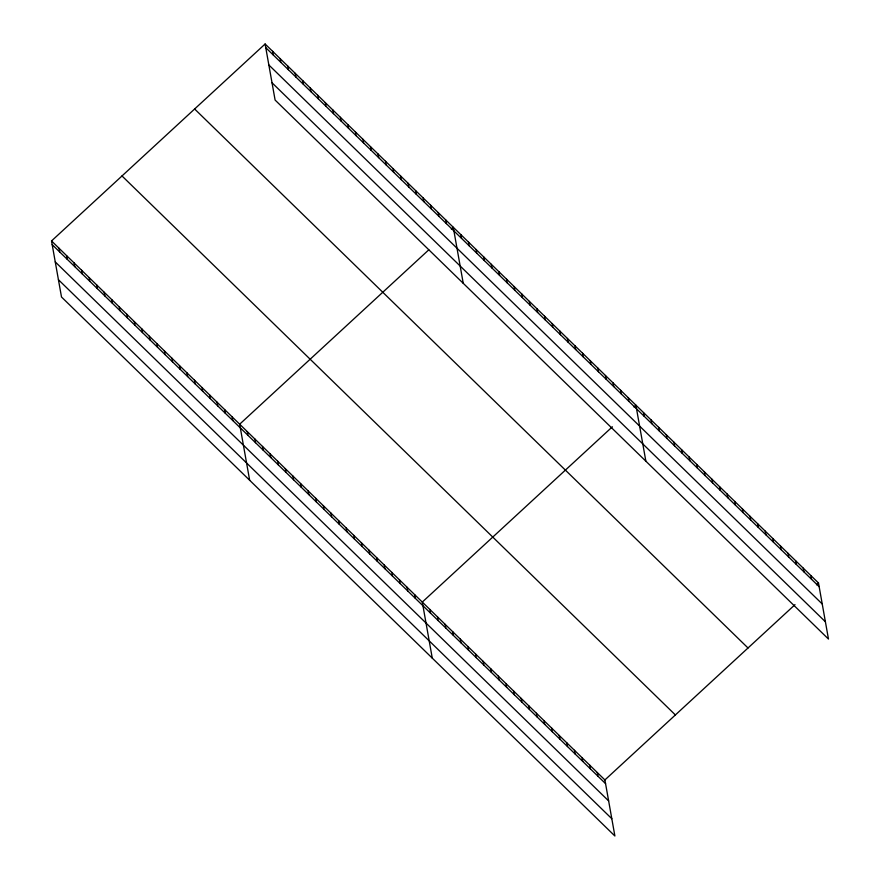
<?xml version="1.0" encoding="UTF-8"?>
<svg xmlns="http://www.w3.org/2000/svg" width="880" height="880" viewBox="0 0 880 880"><rect width="100%" height="100%" fill="white"/><g stroke="black" fill="none" stroke-linecap="round" stroke-linejoin="round"><path stroke-width="1.32" d="M51.524 240.944L604.901 779.944L614.889 836L61.501 297L51.524 240.944L265.111 44L818.499 583L828.476 639.056L275.099 100.056L265.111 44M428.791 249.832L239.668 424.204L249.656 480.26M451.308 229.064L453.266 227.26L463.243 283.316M612.381 426.789L422.29 602.074L432.267 658.13M633.919 406.934L635.877 405.13L645.865 461.186M604.901 779.944L795.003 604.659M816.541 584.804L818.499 583M265.771 47.685L819.148 586.685M268.84 64.966L822.228 603.966M272.019 82.764L825.396 621.764M194.623 108.988L748.011 647.988M122.001 175.956L675.389 714.956M52.173 244.629L605.561 783.629M55.253 261.91L608.641 800.91M58.432 279.719L611.809 818.719M810.887 575.586L811.536 579.271M803.275 568.172L803.935 571.857M795.663 560.769L796.323 564.443M788.062 553.355L788.711 557.04M780.45 545.941L781.11 549.626M772.838 538.527L773.498 542.212M765.237 531.124L765.886 534.798M757.625 523.71L758.274 527.395M750.013 516.296L750.673 519.981M742.401 508.882L743.061 512.567M734.8 501.479L735.449 505.153M727.188 494.065L727.837 497.75M719.576 486.651L720.236 490.336M711.964 479.237L712.624 482.922M704.363 471.834L705.012 475.508M696.751 464.42L697.411 468.105M689.139 457.006L689.799 460.691M681.527 449.592L682.187 453.277M673.926 442.189L674.575 445.863M666.314 434.775L666.974 438.46M658.702 427.361L659.362 431.046M651.101 419.947L651.75 423.632M643.489 412.544L644.138 416.218M628.265 397.716L628.925 401.401M620.664 390.302L621.313 393.987M613.052 382.899L613.712 386.573M605.44 375.485L606.1 379.17M597.828 368.071L598.488 371.756M590.227 360.657L590.876 364.342M582.615 353.254L583.275 356.928M575.003 345.84L575.663 349.525M567.402 338.426L568.051 342.111M559.79 331.012L560.439 334.697M552.178 323.609L552.838 327.283M544.566 316.195L545.226 319.88M536.965 308.781L537.614 312.466M529.353 301.367L530.002 305.052M521.741 293.964L522.401 297.638M514.129 286.55L514.789 290.235M597.3 772.541L597.949 776.215M506.528 279.136L507.177 282.821M589.688 765.127L590.337 768.801M498.916 271.722L499.576 275.407M582.076 757.713L582.736 761.398M491.304 264.319L491.964 267.993M574.464 750.299L575.124 753.984M483.703 256.905L484.352 260.59M566.863 742.896L567.512 746.57M476.091 249.491L476.74 253.176M559.251 735.482L559.911 739.156M468.479 242.077L469.139 245.762M551.639 728.068L552.299 731.753M460.867 234.674L461.527 238.348M544.027 720.654L544.687 724.339M536.426 713.251L537.075 716.925M445.731 219.934L446.391 223.608M528.814 705.837L529.474 709.511M438.207 212.597L438.867 216.282M521.202 698.423L521.862 702.108M430.683 205.271L431.343 208.945M513.601 691.009L514.25 694.694M423.159 197.934L423.808 201.619M505.989 683.606L506.638 687.28M415.635 190.608L416.284 194.293M498.377 676.192L499.037 679.866M408.111 183.282L408.76 186.956M490.765 668.778L491.425 672.463M400.576 175.945L401.236 179.63M483.164 661.364L483.813 665.049M393.052 168.619L393.712 172.293M475.552 653.961L476.201 657.635M385.528 161.282L386.188 164.967M467.94 646.547L468.6 650.221M378.004 153.956L378.653 157.641M460.328 639.133L460.988 642.818M370.48 146.63L371.129 150.304M452.727 631.719L453.376 635.404M362.945 139.293L363.605 142.978M445.115 624.316L445.775 627.99M355.421 131.967L356.081 135.641M437.503 616.902L438.163 620.576M347.897 124.63L348.557 128.315M429.902 609.488L430.551 613.173M340.373 117.304L341.022 120.989M332.849 109.978L333.498 113.652M414.678 594.671L415.338 598.345M325.314 102.641L325.974 106.326M407.066 587.257L407.726 590.931M317.79 95.315L318.45 98.989M399.465 579.843L400.114 583.528M310.266 87.978L310.926 91.663M391.853 572.429L392.502 576.114M302.742 80.652L303.402 84.337M384.241 565.026L384.901 568.7M295.218 73.326L295.867 77M376.629 557.612L377.289 561.286M287.694 65.989L288.343 69.674M369.028 550.198L369.677 553.883M280.159 58.663L280.819 62.337M361.416 542.784L362.076 546.469M272.635 51.326L273.295 55.011M353.804 535.381L354.464 539.055M346.203 527.967L346.852 531.641M338.591 520.553L339.24 524.238M330.979 513.139L331.639 516.824M323.367 505.736L324.027 509.41M315.766 498.322L316.415 501.996M308.154 490.908L308.803 494.593M300.542 483.494L301.202 487.179M292.93 476.091L293.59 479.765M285.329 468.677L285.978 472.351M277.717 461.263L278.377 464.948M270.105 453.849L270.765 457.534M262.493 446.446L263.153 450.12M254.892 439.032L255.541 442.706M247.28 431.618L247.94 435.303M232.144 416.878L232.804 420.563M224.62 409.552L225.28 413.226M217.096 402.215L217.745 405.9M209.572 394.889L210.221 398.563M202.037 387.552L202.697 391.237M194.513 380.226L195.173 383.911M186.989 372.9L187.649 376.574M179.465 365.563L180.114 369.248M171.941 358.237L172.59 361.911M164.406 350.9L165.066 354.585M156.882 343.574L157.542 347.259M149.358 336.248L150.018 339.922M141.834 328.911L142.494 332.596M134.31 321.585L134.959 325.259M126.786 314.248L127.435 317.933M119.251 306.922L119.911 310.607M111.727 299.596L112.387 303.27M104.203 292.259L104.863 295.944M96.679 284.933L97.328 288.607M89.155 277.596L89.804 281.281M81.62 270.27L82.28 273.955M74.096 262.944L74.756 266.618M66.572 255.607L67.232 259.292M59.048 248.281L59.697 251.955"/></g></svg>
